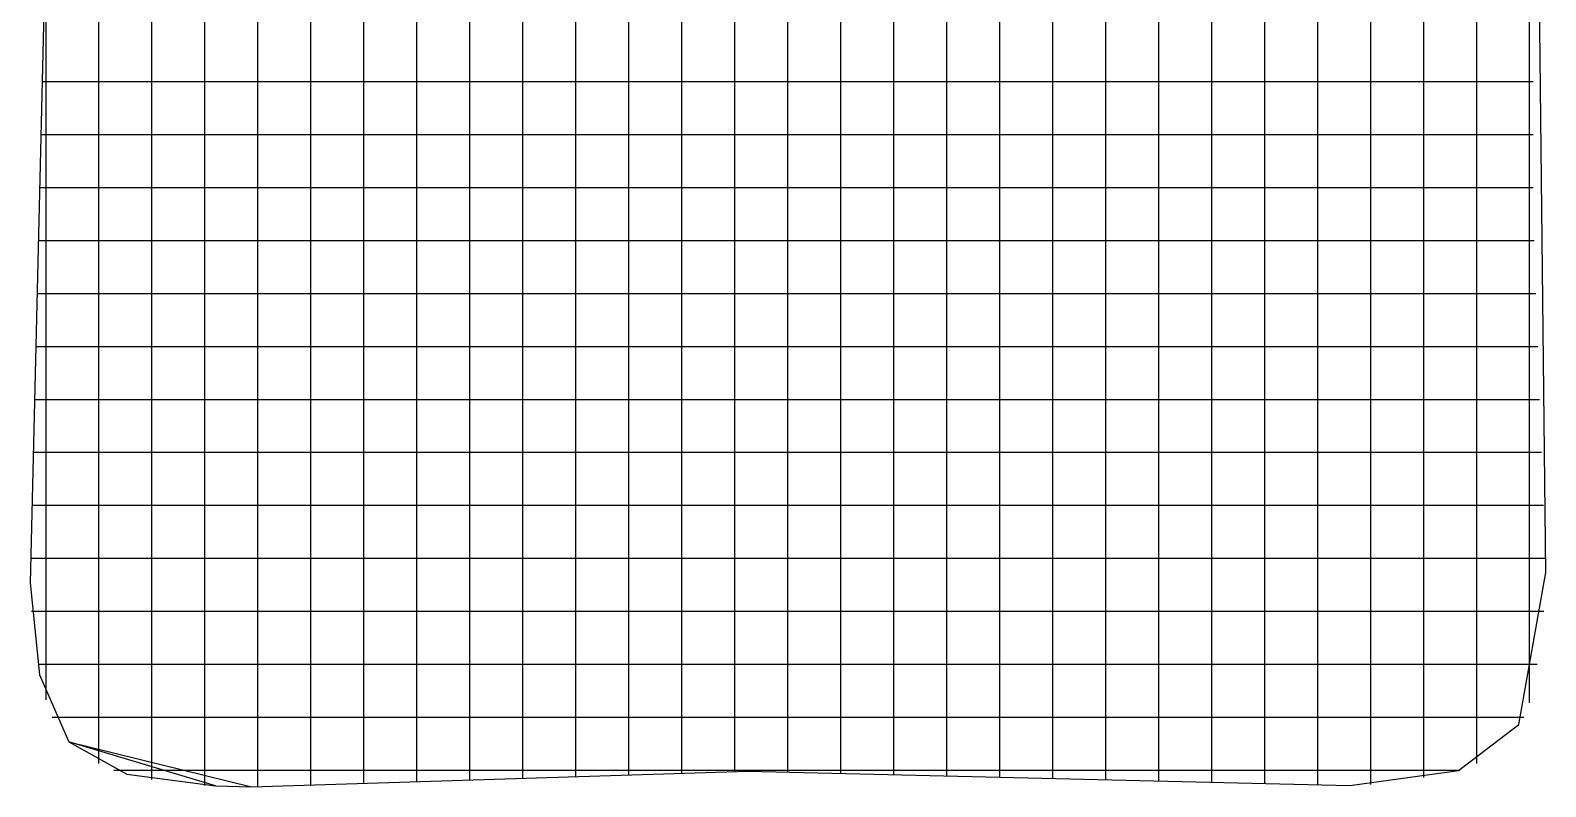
# Model space of a CAD drawing. Extents: x 0.4 to 14.7, y 0.4 to 14.7.
# Drawn here: x 0.44 to 14.74, y 0.44 to 7.58 of the extents above; entities that cross this region are included whole.
import ezdxf

# ---------------------------------------------------------------- set-up
doc = ezdxf.new("R2010")
doc.units = 0

msp = doc.modelspace()

# ---------------------------------------------------------------- linework, layer by layer
for p, q in [((14.744105, 2.456742), (14.61584, 14.628096)), ((14.744105, 2.456742), (14.61584, 14.628096)), ((1.592849, 7.517987), (1.592849, 8.950245)), ((2.092849, 7.5612), (2.092849, 8.993458)), ((2.592849, 7.558884), (2.592849, 8.992097)), ((3.092849, 7.543374), (3.092849, 8.975632)), ((3.592849, 7.527865), (3.592849, 8.960123)), ((4.092849, 7.511355), (4.092849, 8.943613)), ((4.592849, 7.495845), (4.592849, 8.928103)), ((5.092849, 7.480335), (5.092849, 8.912594)), ((5.592849, 7.463871), (5.592849, 8.896129)), ((6.092849, 7.453135), (6.092849, 8.885394)), ((6.592849, 7.454768), (6.592849, 8.887026)), ((7.092849, 7.456445), (7.092849, 8.888703)), ((7.592849, 7.456265), (7.592849, 8.889477)), ((8.092849, 7.456677), (8.092849, 8.888935)), ((8.592849, 7.45709), (8.592849, 8.889348)), ((9.092849, 7.457503), (9.092849, 8.889761)), ((9.592849, 7.456961), (9.592849, 8.889219)), ((10.092849, 7.457374), (10.092849, 8.889632)), ((10.592849, 7.457787), (10.592849, 8.890045)), ((11.092849, 7.457245), (11.092849, 8.890458)), ((11.592849, 7.457658), (11.592849, 8.889916)), ((12.092849, 7.458071), (12.092849, 8.890329)), ((12.592849, 7.458484), (12.592849, 8.890742)), ((13.092849, 7.458484), (13.092849, 8.891697)), ((13.592849, 7.46251), (13.592849, 8.894768)), ((14.092849, 7.469381), (14.092849, 8.901639)), ((14.592849, 7.482665), (14.592849, 8.914923)), ((1.092849, 7.372942), (1.092849, 8.8052)), ((0.592849, 6.739161), (0.592849, 8.171419)), ((0.577862, 7.973354), (0.444691, 2.360826)), ((0.577862, 7.973354), (0.444691, 2.360826)), ((1.592849, 7.504439), (1.592849, 7.517987)), ((1.592849, 7.217987), (1.592849, 7.504439)), ((2.092849, 7.547697), (2.092849, 7.5612)), ((2.092849, 7.261245), (2.092849, 7.547697)), ((2.592849, 7.545335), (2.592849, 7.558884)), ((2.592849, 7.259839), (2.592849, 7.545335)), ((3.092849, 7.529826), (3.092849, 7.543374)), ((3.092849, 7.243374), (3.092849, 7.529826)), ((3.592849, 7.514316), (3.592849, 7.527865)), ((3.592849, 7.227865), (3.592849, 7.514316)), ((4.092849, 7.497852), (4.092849, 7.511355)), ((4.092849, 7.2114), (4.092849, 7.497852)), ((4.592849, 7.482297), (4.592849, 7.495845)), ((4.592849, 7.195845), (4.592849, 7.482297)), ((5.092849, 7.466787), (5.092849, 7.480335)), ((5.092849, 7.180335), (5.092849, 7.466787)), ((5.592849, 7.450323), (5.592849, 7.463871)), ((5.592849, 7.163871), (5.592849, 7.450323)), ((6.092849, 7.439587), (6.092849, 7.453135)), ((6.092849, 7.153135), (6.092849, 7.439587)), ((6.592849, 7.441265), (6.592849, 7.454768)), ((6.592849, 7.154813), (6.592849, 7.441265)), ((7.092849, 7.442897), (7.092849, 7.456445)), ((7.092849, 7.156445), (7.092849, 7.442897)), ((7.592849, 7.442716), (7.592849, 7.456265)), ((7.592849, 7.157219), (7.592849, 7.442716)), ((8.092849, 7.443129), (8.092849, 7.456677)), ((8.092849, 7.156677), (8.092849, 7.443129)), ((8.592849, 7.443542), (8.592849, 7.45709)), ((8.592849, 7.15709), (8.592849, 7.443542)), ((9.092849, 7.443955), (9.092849, 7.457503)), ((9.092849, 7.157503), (9.092849, 7.443955)), ((9.592849, 7.443413), (9.592849, 7.456961)), ((9.592849, 7.156961), (9.592849, 7.443413)), ((10.092849, 7.443826), (10.092849, 7.457374)), ((10.092849, 7.157374), (10.092849, 7.443826)), ((10.592849, 7.444239), (10.592849, 7.457787)), ((10.592849, 7.157787), (10.592849, 7.444239)), ((11.092849, 7.443697), (11.092849, 7.457245)), ((11.092849, 7.1582), (11.092849, 7.443697)), ((11.592849, 7.44411), (11.592849, 7.457658)), ((11.592849, 7.157658), (11.592849, 7.44411)), ((12.092849, 7.444523), (12.092849, 7.458071)), ((12.092849, 7.158071), (12.092849, 7.444523)), ((12.592849, 7.444935), (12.592849, 7.458484)), ((12.592849, 7.158484), (12.592849, 7.444935)), ((13.092849, 7.444935), (13.092849, 7.458484)), ((13.092849, 7.159439), (13.092849, 7.444935)), ((13.592849, 7.448961), (13.592849, 7.46251)), ((13.592849, 7.16251), (13.592849, 7.448961)), ((14.092849, 7.455832), (14.092849, 7.469381)), ((14.092849, 7.169381), (14.092849, 7.455832)), ((14.592849, 7.414877), (14.592849, 7.482665)), ((1.092849, 7.359394), (1.092849, 7.372942)), ((1.092849, 7.072942), (1.092849, 7.359394)), ((14.592849, 7.128426), (14.592849, 7.414877)), ((1.592849, 7.150245), (1.592849, 7.217987)), ((1.592849, 5.717987), (1.592849, 7.150245)), ((2.092849, 7.193458), (2.092849, 7.261245)), ((2.092849, 5.7612), (2.092849, 7.193458)), ((2.592849, 7.192097), (2.592849, 7.259839)), ((2.592849, 5.758884), (2.592849, 7.192097)), ((3.092849, 7.175632), (3.092849, 7.243374)), ((3.092849, 5.743374), (3.092849, 7.175632)), ((3.592849, 7.160123), (3.592849, 7.227865)), ((3.592849, 5.727865), (3.592849, 7.160123)), ((4.092849, 7.143613), (4.092849, 7.2114)), ((4.592849, 7.128103), (4.592849, 7.195845)), ((5.092849, 7.112594), (5.092849, 7.180335)), ((5.592849, 7.096129), (5.592849, 7.163871)), ((6.092849, 7.085394), (6.092849, 7.153135)), ((6.592849, 7.087026), (6.592849, 7.154813)), ((7.092849, 7.088703), (7.092849, 7.156445)), ((7.592849, 7.089477), (7.592849, 7.157219)), ((8.092849, 7.088935), (8.092849, 7.156677)), ((8.592849, 7.089348), (8.592849, 7.15709)), ((9.092849, 7.089761), (9.092849, 7.157503)), ((9.592849, 7.089219), (9.592849, 7.156961)), ((10.092849, 7.089632), (10.092849, 7.157374)), ((10.592849, 7.090045), (10.592849, 7.157787)), ((11.092849, 7.090458), (11.092849, 7.1582)), ((11.592849, 7.089916), (11.592849, 7.157658)), ((12.092849, 7.090329), (12.092849, 7.158071)), ((12.592849, 7.090742), (12.592849, 7.158484)), ((13.092849, 7.091697), (13.092849, 7.159439)), ((13.592849, 7.094768), (13.592849, 7.16251)), ((14.092849, 7.101639), (14.092849, 7.169381)), ((0.564, 7.092238), (0.850452, 7.092238)), ((0.564, 7.092238), (0.850452, 7.092238)), ((0.850452, 7.092238), (0.902929, 7.092238)), ((0.902929, 7.092238), (2.335187, 7.092238)), ((1.092849, 7.0052), (1.092849, 7.072942)), ((2.335187, 7.092238), (2.348735, 7.092238)), ((2.348735, 7.092238), (2.635187, 7.092238)), ((2.635187, 7.092238), (2.702929, 7.092238)), ((2.702929, 7.092238), (4.135187, 7.092238)), ((4.092849, 5.711355), (4.092849, 7.143613)), ((4.135187, 7.092238), (4.148735, 7.092238)), ((4.148735, 7.092238), (4.435187, 7.092238)), ((4.435187, 7.092238), (4.502929, 7.092238)), ((4.502929, 7.092238), (5.935187, 7.092238)), ((4.592849, 5.695845), (4.592849, 7.128103)), ((5.092849, 5.680335), (5.092849, 7.112594)), ((5.592849, 5.663871), (5.592849, 7.096129)), ((5.935187, 7.092238), (5.948735, 7.092238)), ((5.948735, 7.092238), (6.235187, 7.092238)), ((6.092849, 5.653135), (6.092849, 7.085394)), ((6.235187, 7.092238), (6.302929, 7.092238)), ((6.302929, 7.092238), (7.735187, 7.092238)), ((6.592849, 5.654768), (6.592849, 7.087026)), ((7.092849, 5.656445), (7.092849, 7.088703)), ((7.592849, 5.656265), (7.592849, 7.089477)), ((7.735187, 7.092238), (7.748735, 7.092238)), ((7.748735, 7.092238), (8.035187, 7.092238)), ((8.035187, 7.092238), (8.102929, 7.092238)), ((8.092849, 5.656677), (8.092849, 7.088935)), ((8.102929, 7.092238), (9.535187, 7.092238)), ((8.592849, 5.65709), (8.592849, 7.089348)), ((9.092849, 5.657503), (9.092849, 7.089761)), ((9.535187, 7.092238), (9.548735, 7.092238)), ((9.548735, 7.092238), (9.835187, 7.092238)), ((9.592849, 5.656961), (9.592849, 7.089219)), ((9.835187, 7.092238), (9.902929, 7.092238)), ((9.902929, 7.092238), (11.335187, 7.092238)), ((10.092849, 5.657374), (10.092849, 7.089632)), ((10.592849, 5.657787), (10.592849, 7.090045)), ((11.092849, 5.657245), (11.092849, 7.090458)), ((11.335187, 7.092238), (11.348735, 7.092238)), ((11.348735, 7.092238), (11.635187, 7.092238)), ((11.592849, 5.657658), (11.592849, 7.089916)), ((11.635187, 7.092238), (11.702929, 7.092238)), ((11.702929, 7.092238), (13.135187, 7.092238)), ((12.092849, 5.658071), (12.092849, 7.090329)), ((12.592849, 5.658484), (12.592849, 7.090742)), ((13.092849, 5.658484), (13.092849, 7.091697)), ((13.135187, 7.092238), (13.148735, 7.092238)), ((13.148735, 7.092238), (13.435187, 7.092238)), ((13.435187, 7.092238), (13.502929, 7.092238)), ((13.502929, 7.092238), (14.612452, 7.092238)), ((13.592849, 5.66251), (13.592849, 7.094768)), ((14.092849, 5.669381), (14.092849, 7.101639)), ((14.592849, 7.114923), (14.592849, 7.128426)), ((14.592849, 5.682665), (14.592849, 7.114923)), ((14.612452, 7.092238), (14.626, 7.092238)), ((1.092849, 5.572942), (1.092849, 7.0052)), ((0.592849, 6.725613), (0.592849, 6.739161)), ((0.592849, 6.439161), (0.592849, 6.725613)), ((0.551, 6.592238), (0.837452, 6.592238)), ((0.551, 6.592238), (0.837452, 6.592238)), ((0.837452, 6.592238), (0.890516, 6.592238)), ((0.890516, 6.592238), (2.322774, 6.592238)), ((2.322774, 6.592238), (2.336323, 6.592238)), ((2.336323, 6.592238), (2.622774, 6.592238)), ((2.622774, 6.592238), (2.690516, 6.592238)), ((2.690516, 6.592238), (4.122774, 6.592238)), ((4.122774, 6.592238), (4.136323, 6.592238)), ((4.136323, 6.592238), (4.422774, 6.592238)), ((4.422774, 6.592238), (4.490516, 6.592238)), ((4.490516, 6.592238), (5.922774, 6.592238)), ((5.922774, 6.592238), (5.936323, 6.592238)), ((5.936323, 6.592238), (6.222774, 6.592238)), ((6.222774, 6.592238), (6.290516, 6.592238)), ((6.290516, 6.592238), (7.722774, 6.592238)), ((7.722774, 6.592238), (7.736323, 6.592238)), ((7.736323, 6.592238), (8.022774, 6.592238)), ((8.022774, 6.592238), (8.090516, 6.592238)), ((8.090516, 6.592238), (9.522774, 6.592238)), ((9.522774, 6.592238), (9.536323, 6.592238)), ((9.536323, 6.592238), (9.822774, 6.592238)), ((9.822774, 6.592238), (9.890516, 6.592238)), ((9.890516, 6.592238), (11.322774, 6.592238)), ((11.322774, 6.592238), (11.336323, 6.592238)), ((11.336323, 6.592238), (11.622774, 6.592238)), ((11.622774, 6.592238), (11.690516, 6.592238)), ((11.690516, 6.592238), (13.122774, 6.592238)), ((13.122774, 6.592238), (13.136323, 6.592238)), ((13.136323, 6.592238), (13.422774, 6.592238)), ((13.422774, 6.592238), (13.490516, 6.592238)), ((13.490516, 6.592238), (14.612452, 6.592238)), ((14.612452, 6.592238), (14.626, 6.592238)), ((0.592849, 6.371419), (0.592849, 6.439161)), ((0.592849, 4.939161), (0.592849, 6.371419)), ((0.539, 6.092238), (0.825452, 6.092238)), ((0.539, 6.092238), (0.825452, 6.092238)), ((0.825452, 6.092238), (0.879058, 6.092238)), ((0.879058, 6.092238), (2.311316, 6.092238)), ((2.311316, 6.092238), (2.324865, 6.092238)), ((2.324865, 6.092238), (2.611316, 6.092238)), ((2.611316, 6.092238), (2.679058, 6.092238)), ((2.679058, 6.092238), (4.111316, 6.092238)), ((4.111316, 6.092238), (4.124865, 6.092238)), ((4.124865, 6.092238), (4.411316, 6.092238)), ((4.411316, 6.092238), (4.479058, 6.092238)), ((4.479058, 6.092238), (5.911316, 6.092238)), ((5.911316, 6.092238), (5.924865, 6.092238)), ((5.924865, 6.092238), (6.211316, 6.092238)), ((6.211316, 6.092238), (6.279058, 6.092238)), ((6.279058, 6.092238), (7.711316, 6.092238)), ((7.711316, 6.092238), (7.724865, 6.092238)), ((7.724865, 6.092238), (8.011316, 6.092238)), ((8.011316, 6.092238), (8.079058, 6.092238)), ((8.079058, 6.092238), (9.511316, 6.092238)), ((9.511316, 6.092238), (9.524865, 6.092238)), ((9.524865, 6.092238), (9.811316, 6.092238)), ((9.811316, 6.092238), (9.879058, 6.092238)), ((9.879058, 6.092238), (11.311316, 6.092238)), ((11.311316, 6.092238), (11.324865, 6.092238)), ((11.324865, 6.092238), (11.611316, 6.092238)), ((11.611316, 6.092238), (11.679058, 6.092238)), ((11.679058, 6.092238), (13.111316, 6.092238)), ((13.111316, 6.092238), (13.124865, 6.092238)), ((13.124865, 6.092238), (13.411316, 6.092238)), ((13.411316, 6.092238), (13.479058, 6.092238)), ((13.479058, 6.092238), (14.612452, 6.092238)), ((14.612452, 6.092238), (14.626, 6.092238)), ((2.092849, 5.747697), (2.092849, 5.7612)), ((2.092849, 5.461245), (2.092849, 5.747697)), ((2.592849, 5.745335), (2.592849, 5.758884)), ((2.592849, 5.459839), (2.592849, 5.745335)), ((3.092849, 5.729826), (3.092849, 5.743374)), ((3.092849, 5.443374), (3.092849, 5.729826)), ((3.592849, 5.714316), (3.592849, 5.727865)), ((0.526, 5.592238), (0.812452, 5.592238)), ((0.526, 5.592238), (0.812452, 5.592238)), ((0.812452, 5.592238), (0.867006, 5.592238)), ((0.867006, 5.592238), (2.299265, 5.592238)), ((1.592849, 5.704439), (1.592849, 5.717987)), ((1.592849, 5.417987), (1.592849, 5.704439)), ((2.299265, 5.592238), (2.312813, 5.592238)), ((2.312813, 5.592238), (2.599265, 5.592238)), ((2.599265, 5.592238), (2.667006, 5.592238)), ((2.667006, 5.592238), (4.099265, 5.592238)), ((3.592849, 5.427865), (3.592849, 5.714316)), ((4.092849, 5.697852), (4.092849, 5.711355)), ((4.092849, 5.4114), (4.092849, 5.697852)), ((4.099265, 5.592238), (4.112813, 5.592238)), ((4.112813, 5.592238), (4.399265, 5.592238)), ((4.399265, 5.592238), (4.467006, 5.592238)), ((4.467006, 5.592238), (5.899265, 5.592238)), ((4.592849, 5.682297), (4.592849, 5.695845)), ((4.592849, 5.395845), (4.592849, 5.682297)), ((5.092849, 5.666787), (5.092849, 5.680335)), ((5.092849, 5.380335), (5.092849, 5.666787)), ((5.592849, 5.650323), (5.592849, 5.663871)), ((5.592849, 5.363871), (5.592849, 5.650323)), ((5.899265, 5.592238), (5.912813, 5.592238)), ((5.912813, 5.592238), (6.199265, 5.592238)), ((6.092849, 5.639587), (6.092849, 5.653135)), ((6.092849, 5.353135), (6.092849, 5.639587)), ((6.199265, 5.592238), (6.267006, 5.592238)), ((6.267006, 5.592238), (7.699265, 5.592238)), ((6.592849, 5.641265), (6.592849, 5.654768)), ((6.592849, 5.354813), (6.592849, 5.641265)), ((7.092849, 5.642897), (7.092849, 5.656445)), ((7.092849, 5.356445), (7.092849, 5.642897)), ((7.592849, 5.642716), (7.592849, 5.656265)), ((7.592849, 5.357219), (7.592849, 5.642716)), ((7.699265, 5.592238), (7.712813, 5.592238)), ((7.712813, 5.592238), (7.999265, 5.592238)), ((7.999265, 5.592238), (8.067006, 5.592238)), ((8.067006, 5.592238), (9.499265, 5.592238)), ((8.092849, 5.643129), (8.092849, 5.656677)), ((8.092849, 5.356677), (8.092849, 5.643129)), ((8.592849, 5.643542), (8.592849, 5.65709)), ((8.592849, 5.35709), (8.592849, 5.643542)), ((9.092849, 5.643955), (9.092849, 5.657503)), ((9.092849, 5.357503), (9.092849, 5.643955)), ((9.499265, 5.592238), (9.512813, 5.592238)), ((9.512813, 5.592238), (9.799265, 5.592238)), ((9.592849, 5.643413), (9.592849, 5.656961)), ((9.592849, 5.356961), (9.592849, 5.643413)), ((9.799265, 5.592238), (9.867006, 5.592238)), ((9.867006, 5.592238), (11.299265, 5.592238)), ((10.092849, 5.643826), (10.092849, 5.657374)), ((10.092849, 5.357374), (10.092849, 5.643826)), ((10.592849, 5.644239), (10.592849, 5.657787)), ((10.592849, 5.357787), (10.592849, 5.644239)), ((11.092849, 5.643697), (11.092849, 5.657245)), ((11.092849, 5.3582), (11.092849, 5.643697)), ((11.299265, 5.592238), (11.312813, 5.592238)), ((11.312813, 5.592238), (11.599265, 5.592238)), ((11.592849, 5.64411), (11.592849, 5.657658)), ((11.592849, 5.357658), (11.592849, 5.64411)), ((11.599265, 5.592238), (11.667006, 5.592238)), ((11.667006, 5.592238), (13.099265, 5.592238)), ((12.092849, 5.644523), (12.092849, 5.658071)), ((12.092849, 5.358071), (12.092849, 5.644523)), ((12.592849, 5.644935), (12.592849, 5.658484)), ((12.592849, 5.358484), (12.592849, 5.644935)), ((13.092849, 5.644935), (13.092849, 5.658484)), ((13.092849, 5.359439), (13.092849, 5.644935)), ((13.099265, 5.592238), (13.112813, 5.592238)), ((13.112813, 5.592238), (13.399265, 5.592238)), ((13.399265, 5.592238), (13.467006, 5.592238)), ((13.467006, 5.592238), (14.620452, 5.592238)), ((13.592849, 5.648961), (13.592849, 5.66251)), ((13.592849, 5.36251), (13.592849, 5.648961)), ((14.092849, 5.655832), (14.092849, 5.669381)), ((14.092849, 5.369381), (14.092849, 5.655832)), ((14.592849, 5.614877), (14.592849, 5.682665)), ((14.592849, 5.328426), (14.592849, 5.614877)), ((14.620452, 5.592238), (14.634, 5.592238)), ((1.092849, 5.559394), (1.092849, 5.572942)), ((1.092849, 5.272942), (1.092849, 5.559394)), ((2.092849, 5.393458), (2.092849, 5.461245)), ((2.592849, 5.392097), (2.592849, 5.459839)), ((3.092849, 5.375632), (3.092849, 5.443374)), ((1.592849, 5.350245), (1.592849, 5.417987)), ((1.592849, 3.917987), (1.592849, 5.350245)), ((2.092849, 3.9612), (2.092849, 5.393458)), ((2.592849, 3.958884), (2.592849, 5.392097)), ((3.092849, 3.943374), (3.092849, 5.375632)), ((3.592849, 5.360123), (3.592849, 5.427865)), ((3.592849, 3.927865), (3.592849, 5.360123)), ((4.092849, 5.343613), (4.092849, 5.4114)), ((4.092849, 3.911355), (4.092849, 5.343613)), ((4.592849, 5.328103), (4.592849, 5.395845)), ((4.592849, 3.895845), (4.592849, 5.328103)), ((5.092849, 5.312594), (5.092849, 5.380335)), ((5.092849, 3.880335), (5.092849, 5.312594)), ((5.592849, 5.296129), (5.592849, 5.363871)), ((5.592849, 3.863871), (5.592849, 5.296129)), ((6.092849, 5.285394), (6.092849, 5.353135)), ((6.592849, 5.287026), (6.592849, 5.354813)), ((7.092849, 5.288703), (7.092849, 5.356445)), ((7.592849, 5.289477), (7.592849, 5.357219)), ((8.092849, 5.288935), (8.092849, 5.356677)), ((8.592849, 5.289348), (8.592849, 5.35709)), ((9.092849, 5.289761), (9.092849, 5.357503)), ((9.592849, 5.289219), (9.592849, 5.356961)), ((10.092849, 5.289632), (10.092849, 5.357374)), ((10.592849, 5.290045), (10.592849, 5.357787)), ((11.092849, 5.290458), (11.092849, 5.3582)), ((11.592849, 5.289916), (11.592849, 5.357658)), ((12.092849, 5.290329), (12.092849, 5.358071)), ((12.592849, 5.290742), (12.592849, 5.358484)), ((13.092849, 5.291697), (13.092849, 5.359439)), ((13.092849, 3.858484), (13.092849, 5.291697)), ((13.592849, 5.294768), (13.592849, 5.36251)), ((13.592849, 3.86251), (13.592849, 5.294768)), ((14.092849, 5.301639), (14.092849, 5.369381)), ((14.092849, 3.869381), (14.092849, 5.301639)), ((14.592849, 5.314923), (14.592849, 5.328426)), ((14.592849, 3.882665), (14.592849, 5.314923)), ((1.092849, 5.2052), (1.092849, 5.272942)), ((1.092849, 3.772942), (1.092849, 5.2052)), ((6.092849, 3.853135), (6.092849, 5.285394)), ((6.592849, 3.854768), (6.592849, 5.287026)), ((7.092849, 3.856445), (7.092849, 5.288703)), ((7.592849, 3.856265), (7.592849, 5.289477)), ((8.092849, 3.856677), (8.092849, 5.288935)), ((8.592849, 3.85709), (8.592849, 5.289348)), ((9.092849, 3.857503), (9.092849, 5.289761)), ((9.592849, 3.856961), (9.592849, 5.289219)), ((10.092849, 3.857374), (10.092849, 5.289632)), ((10.592849, 3.857787), (10.592849, 5.290045)), ((11.092849, 3.857245), (11.092849, 5.290458)), ((11.592849, 3.857658), (11.592849, 5.289916)), ((12.092849, 3.858071), (12.092849, 5.290329)), ((12.592849, 3.858484), (12.592849, 5.290742)), ((0.513, 5.092238), (0.799452, 5.092238)), ((0.513, 5.092238), (0.799452, 5.092238)), ((0.799452, 5.092238), (0.855361, 5.092238)), ((0.855361, 5.092238), (2.288574, 5.092238)), ((2.288574, 5.092238), (2.302123, 5.092238)), ((2.302123, 5.092238), (2.587619, 5.092238)), ((2.587619, 5.092238), (2.655361, 5.092238)), ((2.655361, 5.092238), (4.088574, 5.092238)), ((4.088574, 5.092238), (4.102123, 5.092238)), ((4.102123, 5.092238), (4.387619, 5.092238)), ((4.387619, 5.092238), (4.455361, 5.092238)), ((4.455361, 5.092238), (5.888574, 5.092238)), ((5.888574, 5.092238), (5.902123, 5.092238)), ((5.902123, 5.092238), (6.187619, 5.092238)), ((6.187619, 5.092238), (6.255361, 5.092238)), ((6.255361, 5.092238), (7.688574, 5.092238)), ((7.688574, 5.092238), (7.702123, 5.092238)), ((7.702123, 5.092238), (7.987619, 5.092238)), ((7.987619, 5.092238), (8.055361, 5.092238)), ((8.055361, 5.092238), (9.488574, 5.092238)), ((9.488574, 5.092238), (9.502123, 5.092238)), ((9.502123, 5.092238), (9.787619, 5.092238)), ((9.787619, 5.092238), (9.855361, 5.092238)), ((9.855361, 5.092238), (11.288574, 5.092238)), ((11.288574, 5.092238), (11.302123, 5.092238)), ((11.302123, 5.092238), (11.587619, 5.092238)), ((11.587619, 5.092238), (11.655361, 5.092238)), ((11.655361, 5.092238), (13.088574, 5.092238)), ((13.088574, 5.092238), (13.102123, 5.092238)), ((13.102123, 5.092238), (13.387619, 5.092238)), ((13.387619, 5.092238), (13.455361, 5.092238)), ((13.455361, 5.092238), (14.637452, 5.092238)), ((14.637452, 5.092238), (14.651, 5.092238)), ((0.592849, 4.925613), (0.592849, 4.939161)), ((0.592849, 4.639161), (0.592849, 4.925613)), ((0.501, 4.592238), (0.787452, 4.592238)), ((0.501, 4.592238), (0.787452, 4.592238)), ((0.592849, 4.571419), (0.592849, 4.639161)), ((0.787452, 4.592238), (0.844716, 4.592238)), ((0.844716, 4.592238), (2.276974, 4.592238)), ((2.276974, 4.592238), (2.290523, 4.592238)), ((2.290523, 4.592238), (2.576974, 4.592238)), ((2.576974, 4.592238), (2.644716, 4.592238)), ((2.644716, 4.592238), (4.076974, 4.592238)), ((4.076974, 4.592238), (4.090523, 4.592238)), ((4.090523, 4.592238), (4.376974, 4.592238)), ((4.376974, 4.592238), (4.444716, 4.592238)), ((4.444716, 4.592238), (5.876974, 4.592238)), ((5.876974, 4.592238), (5.890523, 4.592238)), ((5.890523, 4.592238), (6.176974, 4.592238)), ((6.176974, 4.592238), (6.244716, 4.592238)), ((6.244716, 4.592238), (7.676974, 4.592238)), ((7.676974, 4.592238), (7.690523, 4.592238)), ((7.690523, 4.592238), (7.976974, 4.592238)), ((7.976974, 4.592238), (8.044716, 4.592238)), ((8.044716, 4.592238), (9.476974, 4.592238)), ((9.476974, 4.592238), (9.490523, 4.592238)), ((9.490523, 4.592238), (9.776974, 4.592238)), ((9.776974, 4.592238), (9.844716, 4.592238)), ((9.844716, 4.592238), (11.276974, 4.592238)), ((11.276974, 4.592238), (11.290523, 4.592238)), ((11.290523, 4.592238), (11.576974, 4.592238)), ((11.576974, 4.592238), (11.644716, 4.592238)), ((11.644716, 4.592238), (13.076974, 4.592238)), ((13.076974, 4.592238), (13.090523, 4.592238)), ((13.090523, 4.592238), (13.376974, 4.592238)), ((13.376974, 4.592238), (13.444716, 4.592238)), ((13.444716, 4.592238), (14.655452, 4.592238)), ((14.655452, 4.592238), (14.669, 4.592238)), ((0.592849, 3.139161), (0.592849, 4.571419)), ((0.488, 4.092238), (0.774452, 4.092238)), ((0.488, 4.092238), (0.774452, 4.092238)), ((0.774452, 4.092238), (0.833116, 4.092238)), ((0.833116, 4.092238), (2.265374, 4.092238)), ((2.265374, 4.092238), (2.278877, 4.092238)), ((2.278877, 4.092238), (2.565329, 4.092238)), ((2.565329, 4.092238), (2.633116, 4.092238)), ((2.633116, 4.092238), (4.065374, 4.092238)), ((4.065374, 4.092238), (4.078877, 4.092238)), ((4.078877, 4.092238), (4.365329, 4.092238)), ((4.365329, 4.092238), (4.433116, 4.092238)), ((4.433116, 4.092238), (5.865374, 4.092238)), ((5.865374, 4.092238), (5.878877, 4.092238)), ((5.878877, 4.092238), (6.165329, 4.092238)), ((6.165329, 4.092238), (6.233116, 4.092238)), ((6.233116, 4.092238), (7.665374, 4.092238)), ((7.665374, 4.092238), (7.678877, 4.092238)), ((7.678877, 4.092238), (7.965329, 4.092238)), ((7.965329, 4.092238), (8.033116, 4.092238)), ((8.033116, 4.092238), (9.465374, 4.092238)), ((9.465374, 4.092238), (9.478877, 4.092238)), ((9.478877, 4.092238), (9.765329, 4.092238)), ((9.765329, 4.092238), (9.833116, 4.092238)), ((9.833116, 4.092238), (11.265374, 4.092238)), ((11.265374, 4.092238), (11.278877, 4.092238)), ((11.278877, 4.092238), (11.565329, 4.092238)), ((11.565329, 4.092238), (11.633116, 4.092238)), ((11.633116, 4.092238), (13.065374, 4.092238)), ((13.065374, 4.092238), (13.078877, 4.092238)), ((13.078877, 4.092238), (13.365329, 4.092238)), ((13.365329, 4.092238), (13.433116, 4.092238)), ((13.433116, 4.092238), (14.673452, 4.092238)), ((14.673452, 4.092238), (14.687, 4.092238)), ((1.592849, 3.904439), (1.592849, 3.917987)), ((1.592849, 3.617987), (1.592849, 3.904439)), ((2.092849, 3.947697), (2.092849, 3.9612)), ((2.092849, 3.661245), (2.092849, 3.947697)), ((2.592849, 3.945335), (2.592849, 3.958884)), ((2.592849, 3.659839), (2.592849, 3.945335)), ((3.092849, 3.929826), (3.092849, 3.943374)), ((3.092849, 3.643374), (3.092849, 3.929826)), ((3.592849, 3.914316), (3.592849, 3.927865)), ((3.592849, 3.627865), (3.592849, 3.914316)), ((4.092849, 3.897852), (4.092849, 3.911355)), ((4.092849, 3.6114), (4.092849, 3.897852)), ((4.592849, 3.882297), (4.592849, 3.895845)), ((4.592849, 3.595845), (4.592849, 3.882297)), ((5.092849, 3.866787), (5.092849, 3.880335)), ((5.092849, 3.580335), (5.092849, 3.866787)), ((5.592849, 3.850323), (5.592849, 3.863871)), ((13.592849, 3.848961), (13.592849, 3.86251)), ((14.092849, 3.855832), (14.092849, 3.869381)), ((14.592849, 3.814877), (14.592849, 3.882665)), ((1.092849, 3.759394), (1.092849, 3.772942)), ((1.092849, 3.472942), (1.092849, 3.759394)), ((5.592849, 3.563871), (5.592849, 3.850323)), ((6.092849, 3.839587), (6.092849, 3.853135)), ((6.092849, 3.553135), (6.092849, 3.839587)), ((6.592849, 3.841265), (6.592849, 3.854768)), ((6.592849, 3.554813), (6.592849, 3.841265)), ((7.092849, 3.842897), (7.092849, 3.856445)), ((7.092849, 3.556445), (7.092849, 3.842897)), ((7.592849, 3.842716), (7.592849, 3.856265)), ((7.592849, 3.557219), (7.592849, 3.842716)), ((8.092849, 3.843129), (8.092849, 3.856677)), ((8.092849, 3.556677), (8.092849, 3.843129)), ((8.592849, 3.843542), (8.592849, 3.85709)), ((8.592849, 3.55709), (8.592849, 3.843542)), ((9.092849, 3.843955), (9.092849, 3.857503)), ((9.092849, 3.557503), (9.092849, 3.843955)), ((9.592849, 3.843413), (9.592849, 3.856961)), ((9.592849, 3.556961), (9.592849, 3.843413)), ((10.092849, 3.843826), (10.092849, 3.857374)), ((10.092849, 3.557374), (10.092849, 3.843826)), ((10.592849, 3.844239), (10.592849, 3.857787)), ((10.592849, 3.557787), (10.592849, 3.844239)), ((11.092849, 3.843697), (11.092849, 3.857245)), ((11.092849, 3.5582), (11.092849, 3.843697)), ((11.592849, 3.84411), (11.592849, 3.857658)), ((11.592849, 3.557658), (11.592849, 3.84411)), ((12.092849, 3.844523), (12.092849, 3.858071)), ((12.092849, 3.558071), (12.092849, 3.844523)), ((12.592849, 3.844935), (12.592849, 3.858484)), ((12.592849, 3.558484), (12.592849, 3.844935)), ((13.092849, 3.844935), (13.092849, 3.858484)), ((13.092849, 3.559439), (13.092849, 3.844935)), ((13.592849, 3.56251), (13.592849, 3.848961)), ((14.092849, 3.569381), (14.092849, 3.855832)), ((14.592849, 3.528426), (14.592849, 3.814877)), ((0.476, 3.592238), (0.762452, 3.592238)), ((0.476, 3.592238), (0.762452, 3.592238)), ((0.762452, 3.592238), (0.822426, 3.592238)), ((0.822426, 3.592238), (2.254684, 3.592238)), ((1.592849, 3.550245), (1.592849, 3.617987)), ((2.092849, 3.593458), (2.092849, 3.661245)), ((2.092849, 2.1612), (2.092849, 3.593458)), ((2.254684, 3.592238), (2.268232, 3.592238)), ((2.268232, 3.592238), (2.554684, 3.592238)), ((2.554684, 3.592238), (2.622426, 3.592238)), ((2.592849, 3.592097), (2.592849, 3.659839)), ((2.592849, 2.158884), (2.592849, 3.592097)), ((2.622426, 3.592238), (4.054684, 3.592238)), ((3.092849, 3.575632), (3.092849, 3.643374)), ((3.092849, 2.143374), (3.092849, 3.575632)), ((3.592849, 3.560123), (3.592849, 3.627865)), ((4.054684, 3.592238), (4.068232, 3.592238)), ((4.068232, 3.592238), (4.354684, 3.592238)), ((4.092849, 3.543613), (4.092849, 3.6114)), ((4.354684, 3.592238), (4.422426, 3.592238)), ((4.422426, 3.592238), (5.854684, 3.592238)), ((4.592849, 3.528103), (4.592849, 3.595845)), ((5.092849, 3.512594), (5.092849, 3.580335)), ((5.854684, 3.592238), (5.868232, 3.592238)), ((5.868232, 3.592238), (6.154684, 3.592238)), ((6.154684, 3.592238), (6.222426, 3.592238)), ((6.222426, 3.592238), (7.654684, 3.592238)), ((7.654684, 3.592238), (7.668232, 3.592238)), ((7.668232, 3.592238), (7.954684, 3.592238)), ((7.954684, 3.592238), (8.022426, 3.592238)), ((8.022426, 3.592238), (9.454684, 3.592238)), ((9.454684, 3.592238), (9.468232, 3.592238)), ((9.468232, 3.592238), (9.754684, 3.592238)), ((9.754684, 3.592238), (9.822426, 3.592238)), ((9.822426, 3.592238), (11.254684, 3.592238)), ((11.254684, 3.592238), (11.268232, 3.592238)), ((11.268232, 3.592238), (11.554684, 3.592238)), ((11.554684, 3.592238), (11.622426, 3.592238)), ((11.622426, 3.592238), (13.054684, 3.592238)), ((13.054684, 3.592238), (13.068232, 3.592238)), ((13.068232, 3.592238), (13.354684, 3.592238)), ((13.354684, 3.592238), (13.422426, 3.592238)), ((13.422426, 3.592238), (14.690452, 3.592238)), ((14.690452, 3.592238), (14.704, 3.592238)), ((1.092849, 3.4052), (1.092849, 3.472942)), ((1.592849, 2.117987), (1.592849, 3.550245)), ((3.592849, 2.127865), (3.592849, 3.560123)), ((4.092849, 2.111355), (4.092849, 3.543613)), ((4.592849, 2.095845), (4.592849, 3.528103)), ((5.092849, 2.080335), (5.092849, 3.512594)), ((5.592849, 3.496129), (5.592849, 3.563871)), ((5.592849, 2.063871), (5.592849, 3.496129)), ((6.092849, 3.485394), (6.092849, 3.553135)), ((6.092849, 2.053135), (6.092849, 3.485394)), ((6.592849, 3.487026), (6.592849, 3.554813)), ((6.592849, 2.054768), (6.592849, 3.487026)), ((7.092849, 3.488703), (7.092849, 3.556445)), ((7.092849, 2.056445), (7.092849, 3.488703)), ((7.592849, 3.489477), (7.592849, 3.557219)), ((7.592849, 2.056265), (7.592849, 3.489477)), ((8.092849, 3.488935), (8.092849, 3.556677)), ((8.092849, 2.056677), (8.092849, 3.488935)), ((8.592849, 3.489348), (8.592849, 3.55709)), ((8.592849, 2.05709), (8.592849, 3.489348)), ((9.092849, 3.489761), (9.092849, 3.557503)), ((9.092849, 2.057503), (9.092849, 3.489761)), ((9.592849, 3.489219), (9.592849, 3.556961)), ((9.592849, 2.056961), (9.592849, 3.489219)), ((10.092849, 3.489632), (10.092849, 3.557374)), ((10.092849, 2.057374), (10.092849, 3.489632)), ((10.592849, 3.490045), (10.592849, 3.557787)), ((10.592849, 2.057787), (10.592849, 3.490045)), ((11.092849, 3.490458), (11.092849, 3.5582)), ((11.092849, 2.057245), (11.092849, 3.490458)), ((11.592849, 3.489916), (11.592849, 3.557658)), ((11.592849, 2.057658), (11.592849, 3.489916)), ((12.092849, 3.490329), (12.092849, 3.558071)), ((12.092849, 2.058071), (12.092849, 3.490329)), ((12.592849, 3.490742), (12.592849, 3.558484)), ((12.592849, 2.058484), (12.592849, 3.490742)), ((13.092849, 3.491697), (13.092849, 3.559439)), ((13.092849, 2.058484), (13.092849, 3.491697)), ((13.592849, 3.494768), (13.592849, 3.56251)), ((13.592849, 2.06251), (13.592849, 3.494768)), ((14.092849, 3.501639), (14.092849, 3.569381)), ((14.092849, 2.069381), (14.092849, 3.501639)), ((14.592849, 3.514923), (14.592849, 3.528426)), ((14.592849, 2.082665), (14.592849, 3.514923)), ((1.092849, 1.972942), (1.092849, 3.4052)), ((0.463, 3.092238), (0.749452, 3.092238)), ((0.463, 3.092238), (0.749452, 3.092238)), ((0.592849, 3.125613), (0.592849, 3.139161)), ((0.592849, 2.839161), (0.592849, 3.125613)), ((0.749452, 3.092238), (0.810826, 3.092238)), ((0.810826, 3.092238), (2.243084, 3.092238)), ((2.243084, 3.092238), (2.256632, 3.092238)), ((2.256632, 3.092238), (2.543084, 3.092238)), ((2.543084, 3.092238), (2.610826, 3.092238)), ((2.610826, 3.092238), (4.043084, 3.092238)), ((4.043084, 3.092238), (4.056632, 3.092238)), ((4.056632, 3.092238), (4.343084, 3.092238)), ((4.343084, 3.092238), (4.410826, 3.092238)), ((4.410826, 3.092238), (5.843084, 3.092238)), ((5.843084, 3.092238), (5.856632, 3.092238)), ((5.856632, 3.092238), (6.143084, 3.092238)), ((6.143084, 3.092238), (6.210826, 3.092238)), ((6.210826, 3.092238), (7.643084, 3.092238)), ((7.643084, 3.092238), (7.656632, 3.092238)), ((7.656632, 3.092238), (7.943084, 3.092238)), ((7.943084, 3.092238), (8.010826, 3.092238)), ((8.010826, 3.092238), (9.443084, 3.092238)), ((9.443084, 3.092238), (9.456632, 3.092238)), ((9.456632, 3.092238), (9.743084, 3.092238)), ((9.743084, 3.092238), (9.810826, 3.092238)), ((9.810826, 3.092238), (11.243084, 3.092238)), ((11.243084, 3.092238), (11.256632, 3.092238)), ((11.256632, 3.092238), (11.543084, 3.092238)), ((11.543084, 3.092238), (11.610826, 3.092238)), ((11.610826, 3.092238), (13.043084, 3.092238)), ((13.043084, 3.092238), (13.056632, 3.092238)), ((13.056632, 3.092238), (13.343084, 3.092238)), ((13.343084, 3.092238), (13.410826, 3.092238)), ((13.410826, 3.092238), (14.708452, 3.092238)), ((14.708452, 3.092238), (14.722, 3.092238)), ((0.592849, 2.771419), (0.592849, 2.839161)), ((0.592849, 1.339231), (0.592849, 2.771419)), ((0.45, 2.592238), (0.736452, 2.592238)), ((0.45, 2.592238), (0.736452, 2.592238)), ((0.736452, 2.592238), (0.799181, 2.592238)), ((0.799181, 2.592238), (2.232394, 2.592238)), ((2.232394, 2.592238), (2.245942, 2.592238)), ((2.245942, 2.592238), (2.531439, 2.592238)), ((2.531439, 2.592238), (2.599181, 2.592238)), ((2.599181, 2.592238), (4.032394, 2.592238)), ((4.032394, 2.592238), (4.045942, 2.592238)), ((4.045942, 2.592238), (4.331439, 2.592238)), ((4.331439, 2.592238), (4.399181, 2.592238)), ((4.399181, 2.592238), (5.832394, 2.592238)), ((5.832394, 2.592238), (5.845942, 2.592238)), ((5.845942, 2.592238), (6.131439, 2.592238)), ((6.131439, 2.592238), (6.199181, 2.592238)), ((6.199181, 2.592238), (7.632394, 2.592238)), ((7.632394, 2.592238), (7.645942, 2.592238)), ((7.645942, 2.592238), (7.931439, 2.592238)), ((7.931439, 2.592238), (7.999181, 2.592238)), ((7.999181, 2.592238), (9.432394, 2.592238)), ((9.432394, 2.592238), (9.445942, 2.592238)), ((9.445942, 2.592238), (9.731439, 2.592238)), ((9.731439, 2.592238), (9.799181, 2.592238)), ((9.799181, 2.592238), (11.232394, 2.592238)), ((11.232394, 2.592238), (11.245942, 2.592238)), ((11.245942, 2.592238), (11.531439, 2.592238)), ((11.531439, 2.592238), (11.599181, 2.592238)), ((11.599181, 2.592238), (13.032394, 2.592238)), ((13.032394, 2.592238), (13.045942, 2.592238)), ((13.045942, 2.592238), (13.331439, 2.592238)), ((13.331439, 2.592238), (13.399181, 2.592238)), ((13.399181, 2.592238), (14.725452, 2.592238)), ((14.725452, 2.592238), (14.739, 2.592238)), ((14.492099, 1.021534), (14.744105, 2.456742)), ((14.492099, 1.021534), (14.744105, 2.456742)), ((0.444691, 2.360826), (0.531446, 1.491706)), ((0.444691, 2.360826), (0.531446, 1.491706)), ((2.092849, 2.147697), (2.092849, 2.1612)), ((2.092849, 1.861245), (2.092849, 2.147697)), ((2.592849, 2.145335), (2.592849, 2.158884)), ((2.592849, 1.859839), (2.592849, 2.145335)), ((0.456, 2.092238), (0.742452, 2.092238)), ((0.456, 2.092238), (0.742452, 2.092238)), ((0.742452, 2.092238), (0.804413, 2.092238)), ((0.804413, 2.092238), (2.236671, 2.092238)), ((1.592849, 2.104439), (1.592849, 2.117987)), ((1.592849, 1.817987), (1.592849, 2.104439)), ((2.236671, 2.092238), (2.250219, 2.092238)), ((2.250219, 2.092238), (2.536671, 2.092238)), ((2.536671, 2.092238), (2.604413, 2.092238)), ((2.604413, 2.092238), (4.036671, 2.092238)), ((3.092849, 2.129826), (3.092849, 2.143374)), ((3.092849, 1.843374), (3.092849, 2.129826)), ((3.592849, 2.114316), (3.592849, 2.127865)), ((3.592849, 1.827865), (3.592849, 2.114316)), ((4.036671, 2.092238), (4.050219, 2.092238)), ((4.050219, 2.092238), (4.336671, 2.092238)), ((4.092849, 2.097852), (4.092849, 2.111355)), ((4.092849, 1.8114), (4.092849, 2.097852)), ((4.336671, 2.092238), (4.404413, 2.092238)), ((4.404413, 2.092238), (5.836671, 2.092238)), ((4.592849, 2.082297), (4.592849, 2.095845)), ((4.592849, 1.795845), (4.592849, 2.082297)), ((5.092849, 2.066787), (5.092849, 2.080335)), ((5.092849, 1.780335), (5.092849, 2.066787)), ((5.592849, 2.050323), (5.592849, 2.063871)), ((5.592849, 1.763871), (5.592849, 2.050323)), ((5.836671, 2.092238), (5.850219, 2.092238)), ((5.850219, 2.092238), (6.136671, 2.092238)), ((6.092849, 2.039587), (6.092849, 2.053135)), ((6.092849, 1.753135), (6.092849, 2.039587)), ((6.136671, 2.092238), (6.204413, 2.092238)), ((6.204413, 2.092238), (7.636671, 2.092238)), ((6.592849, 2.041265), (6.592849, 2.054768)), ((6.592849, 1.754813), (6.592849, 2.041265)), ((7.092849, 2.042897), (7.092849, 2.056445)), ((7.092849, 1.756445), (7.092849, 2.042897)), ((7.592849, 2.042716), (7.592849, 2.056265)), ((7.592849, 1.757219), (7.592849, 2.042716)), ((7.636671, 2.092238), (7.650219, 2.092238)), ((7.650219, 2.092238), (7.936671, 2.092238)), ((7.936671, 2.092238), (8.004413, 2.092238)), ((8.004413, 2.092238), (9.436671, 2.092238)), ((8.092849, 2.043129), (8.092849, 2.056677)), ((8.092849, 1.756677), (8.092849, 2.043129)), ((8.592849, 2.043542), (8.592849, 2.05709)), ((8.592849, 1.75709), (8.592849, 2.043542)), ((9.092849, 2.043955), (9.092849, 2.057503)), ((9.092849, 1.757503), (9.092849, 2.043955)), ((9.436671, 2.092238), (9.450219, 2.092238)), ((9.450219, 2.092238), (9.736671, 2.092238)), ((9.592849, 2.043413), (9.592849, 2.056961)), ((9.592849, 1.756961), (9.592849, 2.043413)), ((9.736671, 2.092238), (9.804413, 2.092238)), ((9.804413, 2.092238), (11.236671, 2.092238)), ((10.092849, 2.043826), (10.092849, 2.057374)), ((10.092849, 1.757374), (10.092849, 2.043826)), ((10.592849, 2.044239), (10.592849, 2.057787)), ((10.592849, 1.757787), (10.592849, 2.044239)), ((11.092849, 2.043697), (11.092849, 2.057245)), ((11.092849, 1.7582), (11.092849, 2.043697)), ((11.236671, 2.092238), (11.250219, 2.092238)), ((11.250219, 2.092238), (11.536671, 2.092238)), ((11.536671, 2.092238), (11.604413, 2.092238)), ((11.592849, 2.04411), (11.592849, 2.057658)), ((11.592849, 1.757658), (11.592849, 2.04411)), ((11.604413, 2.092238), (13.036671, 2.092238)), ((12.092849, 2.044523), (12.092849, 2.058071)), ((12.092849, 1.758071), (12.092849, 2.044523)), ((12.592849, 2.044935), (12.592849, 2.058484)), ((12.592849, 1.758484), (12.592849, 2.044935)), ((13.036671, 2.092238), (13.050219, 2.092238)), ((13.050219, 2.092238), (13.336671, 2.092238)), ((13.092849, 2.044935), (13.092849, 2.058484)), ((13.092849, 1.759439), (13.092849, 2.044935)), ((13.336671, 2.092238), (13.404413, 2.092238)), ((13.404413, 2.092238), (14.714452, 2.092238)), ((13.592849, 2.048961), (13.592849, 2.06251)), ((13.592849, 1.76251), (13.592849, 2.048961)), ((14.092849, 2.055832), (14.092849, 2.069381)), ((14.092849, 1.769381), (14.092849, 2.055832)), ((14.592849, 2.014877), (14.592849, 2.082665)), ((14.592849, 1.728426), (14.592849, 2.014877)), ((14.714452, 2.092238), (14.728, 2.092238)), ((1.092849, 1.959394), (1.092849, 1.972942)), ((1.092849, 1.672942), (1.092849, 1.959394)), ((2.092849, 1.793458), (2.092849, 1.861245)), ((2.592849, 1.792097), (2.592849, 1.859839)), ((1.592849, 1.750245), (1.592849, 1.817987)), ((1.592849, 0.517548), (1.592849, 1.750245)), ((2.092849, 0.459548), (2.092849, 1.793458)), ((2.592849, 0.450548), (2.592849, 1.792097)), ((3.092849, 1.775632), (3.092849, 1.843374)), ((3.092849, 0.466548), (3.092849, 1.775632)), ((3.592849, 1.760123), (3.592849, 1.827865)), ((3.592849, 0.482548), (3.592849, 1.760123)), ((4.092849, 1.743613), (4.092849, 1.8114)), ((4.092849, 0.497548), (4.092849, 1.743613)), ((4.592849, 1.728103), (4.592849, 1.795845)), ((4.592849, 0.513548), (4.592849, 1.728103)), ((5.092849, 1.712594), (5.092849, 1.780335)), ((5.592849, 1.696129), (5.592849, 1.763871)), ((6.092849, 1.685394), (6.092849, 1.753135)), ((6.592849, 1.687026), (6.592849, 1.754813)), ((7.092849, 1.688703), (7.092849, 1.756445)), ((7.592849, 1.689477), (7.592849, 1.757219)), ((8.092849, 1.688935), (8.092849, 1.756677)), ((8.592849, 1.689348), (8.592849, 1.75709)), ((9.092849, 1.689761), (9.092849, 1.757503)), ((9.592849, 1.689219), (9.592849, 1.756961)), ((10.092849, 1.689632), (10.092849, 1.757374)), ((10.592849, 1.690045), (10.592849, 1.757787)), ((11.092849, 1.690458), (11.092849, 1.7582)), ((11.592849, 1.689916), (11.592849, 1.757658)), ((12.092849, 1.690329), (12.092849, 1.758071)), ((12.592849, 1.690742), (12.592849, 1.758484)), ((13.092849, 1.691697), (13.092849, 1.759439)), ((13.592849, 1.694768), (13.592849, 1.76251)), ((14.092849, 1.701639), (14.092849, 1.769381)), ((14.592849, 1.239548), (14.592849, 1.728426)), ((0.519, 1.592238), (0.805452, 1.592238)), ((0.519, 1.592238), (0.805452, 1.592238)), ((0.805452, 1.592238), (0.861677, 1.592238)), ((0.861677, 1.592238), (2.293935, 1.592238)), ((1.092849, 1.6052), (1.092849, 1.672942)), ((1.092849, 0.667548), (1.092849, 1.6052)), ((2.293935, 1.592238), (2.307484, 1.592238)), ((2.307484, 1.592238), (2.593935, 1.592238)), ((2.593935, 1.592238), (2.661677, 1.592238)), ((2.661677, 1.592238), (4.093935, 1.592238)), ((4.093935, 1.592238), (4.107484, 1.592238)), ((4.107484, 1.592238), (4.393935, 1.592238)), ((4.393935, 1.592238), (4.461677, 1.592238)), ((4.461677, 1.592238), (5.893935, 1.592238)), ((5.092849, 0.529548), (5.092849, 1.712594)), ((5.592849, 0.545548), (5.592849, 1.696129)), ((5.893935, 1.592238), (5.907484, 1.592238)), ((5.907484, 1.592238), (6.193935, 1.592238)), ((6.092849, 0.561548), (6.092849, 1.685394)), ((6.193935, 1.592238), (6.261677, 1.592238)), ((6.261677, 1.592238), (7.693935, 1.592238)), ((6.592849, 0.576548), (6.592849, 1.687026)), ((7.092849, 0.592548), (7.092849, 1.688703)), ((7.592849, 0.588548), (7.592849, 1.689477)), ((7.693935, 1.592238), (7.707484, 1.592238)), ((7.707484, 1.592238), (7.993935, 1.592238)), ((7.993935, 1.592238), (8.061677, 1.592238)), ((8.061677, 1.592238), (9.493935, 1.592238)), ((8.092849, 0.576548), (8.092849, 1.688935)), ((8.592849, 0.564548), (8.592849, 1.689348)), ((9.092849, 0.552548), (9.092849, 1.689761)), ((9.493935, 1.592238), (9.507484, 1.592238)), ((9.507484, 1.592238), (9.793935, 1.592238)), ((9.592849, 0.540548), (9.592849, 1.689219)), ((9.793935, 1.592238), (9.861677, 1.592238)), ((9.861677, 1.592238), (11.293935, 1.592238)), ((10.092849, 0.528548), (10.092849, 1.689632)), ((10.592849, 0.516548), (10.592849, 1.690045)), ((11.092849, 0.504548), (11.092849, 1.690458)), ((11.293935, 1.592238), (11.307484, 1.592238)), ((11.307484, 1.592238), (11.593935, 1.592238)), ((11.592849, 0.492548), (11.592849, 1.689916)), ((11.593935, 1.592238), (11.661677, 1.592238)), ((11.661677, 1.592238), (13.093935, 1.592238)), ((12.092849, 0.480548), (12.092849, 1.690329)), ((12.592849, 0.468548), (12.592849, 1.690742)), ((13.092849, 0.468548), (13.092849, 1.691697)), ((13.093935, 1.592238), (13.107484, 1.592238)), ((13.107484, 1.592238), (13.393935, 1.592238)), ((13.393935, 1.592238), (13.461677, 1.592238)), ((13.461677, 1.592238), (14.650452, 1.592238)), ((13.592849, 0.536548), (13.592849, 1.694768)), ((14.092849, 0.667548), (14.092849, 1.701639)), ((14.650452, 1.592238), (14.664, 1.592238)), ((0.531446, 1.491706), (0.806773, 0.857348)), ((0.531446, 1.491706), (0.806773, 0.857348)), ((0.592849, 1.32559), (0.592849, 1.339231)), ((0.592849, 1.254), (0.592849, 1.32559)), ((0.592849, 1.254), (0.592849, 1.32559)), ((14.592849, 1.226), (14.592849, 1.239548)), ((14.592849, 1.226), (14.592849, 1.239548)), ((0.651, 1.092238), (0.937452, 1.092238)), ((0.651, 1.092238), (0.937452, 1.092238)), ((0.937452, 1.092238), (0.981981, 1.092238)), ((0.981981, 1.092238), (2.415194, 1.092238)), ((2.415194, 1.092238), (2.428742, 1.092238)), ((2.428742, 1.092238), (2.714239, 1.092238)), ((2.714239, 1.092238), (2.781981, 1.092238)), ((2.781981, 1.092238), (4.215194, 1.092238)), ((4.215194, 1.092238), (4.228742, 1.092238)), ((4.228742, 1.092238), (4.514239, 1.092238)), ((4.514239, 1.092238), (4.581981, 1.092238)), ((4.581981, 1.092238), (6.015194, 1.092238)), ((6.015194, 1.092238), (6.028742, 1.092238)), ((6.028742, 1.092238), (6.314239, 1.092238)), ((6.314239, 1.092238), (6.381981, 1.092238)), ((6.381981, 1.092238), (7.815194, 1.092238)), ((7.815194, 1.092238), (7.828742, 1.092238)), ((7.828742, 1.092238), (8.114239, 1.092238)), ((8.114239, 1.092238), (8.181981, 1.092238)), ((8.181981, 1.092238), (9.615194, 1.092238)), ((9.615194, 1.092238), (9.628742, 1.092238)), ((9.628742, 1.092238), (9.914239, 1.092238)), ((9.914239, 1.092238), (9.981981, 1.092238)), ((9.981981, 1.092238), (11.415194, 1.092238)), ((11.415194, 1.092238), (11.428742, 1.092238)), ((11.428742, 1.092238), (11.714239, 1.092238)), ((11.714239, 1.092238), (11.781981, 1.092238)), ((11.781981, 1.092238), (13.215194, 1.092238)), ((13.215194, 1.092238), (13.228742, 1.092238)), ((13.228742, 1.092238), (13.514239, 1.092238)), ((13.514239, 1.092238), (13.581981, 1.092238)), ((13.581981, 1.092238), (14.523452, 1.092238)), ((13.921877, 0.588761), (14.492099, 1.021534)), ((13.921877, 0.588761), (14.492099, 1.021534)), ((14.523452, 1.092238), (14.537, 1.092238)), ((0.806773, 0.857348), (2.531352, 0.435016)), ((0.806773, 0.857348), (2.531352, 0.435016)), ((0.806799, 0.85731), (1.354314, 0.553492)), ((2.190841, 0.442037), (0.806799, 0.85731)), ((1.092849, 0.654), (1.092849, 0.667548)), ((1.092849, 0.654), (1.092849, 0.667548)), ((1.234, 0.592238), (1.238379, 0.592238)), ((1.234, 0.592238), (1.238379, 0.592238)), ((1.238379, 0.592238), (1.524835, 0.592238)), ((1.524835, 0.592238), (1.592574, 0.592238)), ((1.592574, 0.592238), (3.024832, 0.592238)), ((2.531352, 0.435016), (7.21632, 0.58289)), ((2.531352, 0.435016), (7.21632, 0.58289)), ((3.024832, 0.592238), (3.038381, 0.592238)), ((3.038381, 0.592238), (3.324832, 0.592238)), ((3.324832, 0.592238), (3.392574, 0.592238)), ((3.392574, 0.592238), (4.824832, 0.592238)), ((4.824832, 0.592238), (4.838381, 0.592238)), ((4.838381, 0.592238), (5.124832, 0.592238)), ((5.124832, 0.592238), (5.192574, 0.592238)), ((5.192574, 0.592238), (6.624832, 0.592238)), ((6.592849, 0.563045), (6.592849, 0.576548)), ((6.592849, 0.563045), (6.592849, 0.576548)), ((6.624832, 0.592238), (6.638381, 0.592238)), ((6.638381, 0.592238), (6.924832, 0.592238)), ((6.924832, 0.592238), (7.200781, 0.592238)), ((7.092849, 0.579), (7.092849, 0.592548)), ((7.092849, 0.579), (7.092849, 0.592548)), ((7.200781, 0.592238), (7.486277, 0.592238)), ((7.21632, 0.58289), (12.895111, 0.447449)), ((7.21632, 0.58289), (12.895111, 0.447449)), ((7.486277, 0.592238), (7.554019, 0.592238)), ((7.554019, 0.592238), (8.987232, 0.592238)), ((7.592849, 0.574955), (7.592849, 0.588548)), ((7.592849, 0.574), (7.592849, 0.574955)), ((7.592849, 0.574), (7.592849, 0.574955)), ((8.092849, 0.563), (8.092849, 0.576548)), ((8.092849, 0.563), (8.092849, 0.576548)), ((8.987232, 0.592238), (9.000781, 0.592238)), ((9.000781, 0.592238), (9.286277, 0.592238)), ((9.286277, 0.592238), (9.354019, 0.592238)), ((9.354019, 0.592238), (10.787232, 0.592238)), ((10.787232, 0.592238), (10.800781, 0.592238)), ((10.800781, 0.592238), (11.086277, 0.592238)), ((11.086277, 0.592238), (11.154019, 0.592238)), ((11.154019, 0.592238), (12.587232, 0.592238)), ((12.587232, 0.592238), (12.600781, 0.592238)), ((12.600781, 0.592238), (12.886277, 0.592238)), ((12.886277, 0.592238), (12.954019, 0.592238)), ((12.895111, 0.447449), (13.921877, 0.588761)), ((12.895111, 0.447449), (13.921877, 0.588761)), ((12.954019, 0.592238), (13.917452, 0.592238)), ((13.917452, 0.592238), (13.931, 0.592238)), ((14.092849, 0.654), (14.092849, 0.667548)), ((14.092849, 0.654), (14.092849, 0.667548)), ((1.354314, 0.553492), (2.190841, 0.442037)), ((1.592849, 0.504), (1.592849, 0.517548)), ((1.592849, 0.504), (1.592849, 0.517548)), ((2.092849, 0.446), (2.092849, 0.459548)), ((2.092849, 0.446), (2.092849, 0.459548)), ((2.190841, 0.442037), (2.531352, 0.435016)), ((2.592849, 0.437), (2.592849, 0.450548)), ((2.592849, 0.437), (2.592849, 0.450548)), ((3.092849, 0.453), (3.092849, 0.466548)), ((3.092849, 0.453), (3.092849, 0.466548)), ((3.592849, 0.469), (3.592849, 0.482548)), ((3.592849, 0.469), (3.592849, 0.482548)), ((4.092849, 0.484), (4.092849, 0.497548)), ((4.092849, 0.484), (4.092849, 0.497548)), ((4.592849, 0.5), (4.592849, 0.513548)), ((4.592849, 0.5), (4.592849, 0.513548)), ((5.092849, 0.516), (5.092849, 0.529548)), ((5.092849, 0.516), (5.092849, 0.529548)), ((5.592849, 0.532), (5.592849, 0.545548)), ((5.592849, 0.532), (5.592849, 0.545548)), ((6.092849, 0.548), (6.092849, 0.561548)), ((6.092849, 0.548), (6.092849, 0.561548)), ((8.592849, 0.551), (8.592849, 0.564548)), ((8.592849, 0.551), (8.592849, 0.564548)), ((9.092849, 0.539), (9.092849, 0.552548)), ((9.092849, 0.539), (9.092849, 0.552548)), ((9.592849, 0.527), (9.592849, 0.540548)), ((9.592849, 0.527), (9.592849, 0.540548)), ((10.092849, 0.515), (10.092849, 0.528548)), ((10.092849, 0.515), (10.092849, 0.528548)), ((10.592849, 0.503), (10.592849, 0.516548)), ((10.592849, 0.503), (10.592849, 0.516548)), ((11.092849, 0.491), (11.092849, 0.504548)), ((11.092849, 0.491), (11.092849, 0.504548)), ((11.592849, 0.479), (11.592849, 0.492548)), ((11.592849, 0.479), (11.592849, 0.492548)), ((12.092849, 0.467), (12.092849, 0.480548)), ((12.092849, 0.467), (12.092849, 0.480548)), ((12.592849, 0.455), (12.592849, 0.468548)), ((12.592849, 0.455), (12.592849, 0.468548)), ((13.092849, 0.455), (13.092849, 0.468548)), ((13.092849, 0.455), (13.092849, 0.468548)), ((13.592849, 0.523), (13.592849, 0.536548)), ((13.592849, 0.523), (13.592849, 0.536548))]:
    msp.add_line(p, q)

doc.saveas('drawing.dxf')
